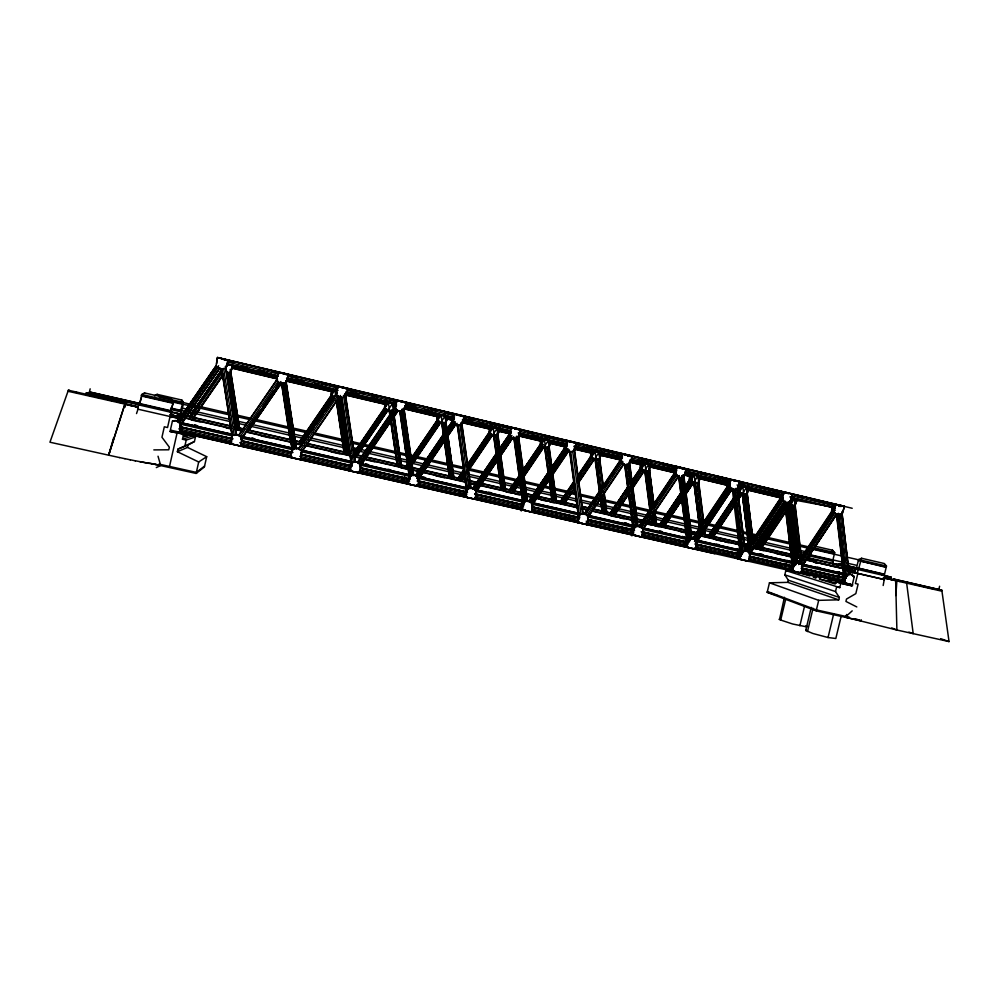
<?xml version="1.0" encoding="UTF-8"?>
<svg xmlns="http://www.w3.org/2000/svg" width="999" height="999" viewBox="0 0 999 999"><rect width="100%" height="100%" fill="white"/><g stroke="black" fill="none" stroke-linecap="round" stroke-linejoin="round"><path stroke-width="1.5" d="M856.068 565.184L846.89 563.099M857.417 559.54L846.727 557.092M280.12 372.689L282.218 373.114M792.457 566.158L784.964 502.572M633.254 529.932L624.587 464.36M629.083 455.394L676.335 466.608M523.126 504.807L474.662 494.055M740.184 554.27L695.341 543.868M574.138 442.407L622.077 453.883M518.394 429.283L568.681 441.108M172.415 407.942L172.215 408.691L172.39 407.904M511.238 427.422L461.813 415.659M181.681 408.017C180.732 408.978 184.315 407.642 186.151 409.34M183.304 402.347C182.605 404.408 179.982 395.979 183.304 402.347L182.742 403.271L170.767 400.512M490.984 429.295L461.725 422.352M895.853 595.541L896.865 580.906M567.107 440.709L567.832 440.771M283.604 373.963L288.187 375M404.358 402.147L455.02 413.986M180.981 423.838L179.495 432.405L180.931 423.838L177.747 421.141L175.175 420.554L172.565 421.278M180.757 428.658L181.418 423.763L180.969 427.422M836.413 514.385L838.835 514.935L842.182 513.911L844.53 506.281L217.445 357.417L216.034 365.996L219.181 368.718L221.99 369.493M216.621 363.748L216.933 361.301M241.608 441.233L242.083 437.587M276.623 380.432L278.047 371.803M301.348 454.782L301.81 451.186M301.823 451.211L300.474 459.815M331.006 395.679L331.593 391.296M334.016 398.052L331.218 395.629L332.305 389.036M331.243 395.616L331.805 391.221M336.888 389.56L337.712 385.964L336.238 394.393L339.31 397.053L341.646 412.462M360.189 468.181L360.664 464.61M360.389 469.642L359.578 473.214L360.976 464.822L357.954 462.212L355.507 461.65L351.748 462.724L349.288 470.854M384.977 403.921L384.415 408.266M438.973 416.995L403.371 408.466M394.505 408.266L395.129 403.496M394.942 408.266L398.002 410.901L394.942 408.266L396.391 399.912M418.082 481.343L418.481 477.759M445.854 422.664L447.34 418.544L445.854 422.664C442.757 424.4 439.61 423.539 437.55 420.716L438.686 414.235M438.186 416.383L437.55 420.716M452.709 421.915L455.731 424.538L452.709 421.915L454.158 413.623M452.797 421.915L453.334 417.157M488.898 432.917L489.385 428.621M508.778 435.264L509.403 430.569M512.649 437.962L509.652 435.364L511.101 427.147M540.621 440.721L540.047 444.98M532.092 508.616L532.729 503.946L531.406 512.15M542.382 437.674L540.958 445.104L543.556 447.452L545.816 447.964L549.088 447.015L550.549 442.957L548.963 447.003L545.816 447.964M565.234 443.793L564.46 448.426L565.097 443.781L547.015 440.134M565.684 448.601L568.656 451.186L565.684 448.601L567.095 440.571M565.821 448.626L567.27 440.459M590.996 452.647L590.546 456.893L591.133 452.672M601.86 451.76L599.662 458.953C596.49 460.614 593.793 459.877 591.62 457.067L593.081 449.687M587.662 521.241C591.72 499.488 584.565 536.8 587.812 521.291M620.117 456.805L619.642 461.451L620.279 456.83M620.928 461.65L623.888 464.21L620.928 461.65L622.052 453.621M621.091 461.675L621.565 457.018M640.322 468.643C642.557 458.603 637.662 469.193 642.007 470.167M646.328 471.653L649.512 470.716L646.328 471.653L644.08 471.141L641.558 468.843L642.632 462.549M643.031 461.526L641.558 468.843M642.532 533.716L641.72 537.15L642.994 529.058L678.733 475.636M674.275 469.642L673.826 474.25L675.087 466.221M675.299 474.5L676.935 466.496L675.299 474.5L678.046 477.01L680.506 477.572L683.978 476.535L686.363 468.731L683.978 476.535M689.472 480.232C691.683 470.279 686.812 480.756 691.133 481.743M700.661 476.273L698.738 482.33C695.516 483.953 693.094 483.291 690.871 480.482L691.945 474.225M692.12 474.25L690.871 480.482M696.303 545.904L696.94 541.346L694.218 538.873L697.14 541.408L695.691 549.375L696.49 545.966M727.272 486.875C729.682 476.011 724.35 487.425 729.058 488.523M728.933 487.162L730.594 479.233L729.145 487.2L731.842 489.685L729.145 487.2M738.311 487.487L737.724 491.633L739.56 493.156M737.924 491.658L738.511 487.524M740.371 493.918L742.382 494.393L739.472 491.945L740.783 484.702M742.12 494.243L739.672 491.983L740.983 484.74M748.863 560.214L750.037 553.434L784.315 502.272L749.362 554.82M745.366 550.561L741.733 551.548L739.372 559.253L748.813 561.413L750.261 553.508L745.641 550.474M780.281 494.755L779.645 499.263L781.643 500.936M779.882 499.3L780.519 494.792M784.715 502.272L781.717 499.637L783.166 491.733L781.955 499.687L784.615 502.147M802.022 569.942L802.672 565.434L799.787 562.949L802.422 565.372L801.223 573.289L791.97 571.191M832.167 507.042L831.518 511.513L833.516 513.186M831.78 511.563L832.429 507.08M836.513 514.398L801.747 566.745L836.675 514.435L833.803 511.938L835.251 504.095M835.514 504.145L833.803 511.938M182.954 402.422L190.472 404.358M173.801 401.698L173.626 402.472L173.826 401.685M286.363 374.163L284.278 373.713L286.401 373.963M119.568 457.592L49.95 442.22L68.369 390.234L69.443 390.322L69.193 391.383M85.777 395.379L86.364 392.757L90.097 393.057L90.31 392.095L140.672 403.633M90.16 388.823L89.236 392.982L140.272 404.67M113.699 437.612L108.679 455.194L125.175 403.221L125.949 403.246L125.075 407.142M136.95 402.784L136.364 403.683M136.526 413.574L138.037 409.091M137.675 409.091L138.624 404.882L139.336 404.895M140.047 403.971L139.248 405.007L141.496 397.527M141.746 395.629L139.573 403.534L140.422 403.633M144.468 392.919L171.578 399.15L173.414 401.748L173.177 402.784L141.383 395.542L141.608 394.493L144.605 392.932M141.646 396.041L142.17 394.543L173.414 401.748M170.155 416.508C172.365 413.623 169.693 409.752 171.641 412.3L170.704 416.458M170.954 410.726L173.077 403.209L170.954 410.726L89.448 392.02L90.31 392.095M172.815 402.709L171.578 399.15M171.129 414.585L172.602 414.473L171.279 414.473L171.216 415.984L171.541 414.535M170.954 417.57L171.279 414.473M188.936 433.067L188.399 435.427L188.524 433.179L187.288 435.764L183.903 436.775L184.465 434.29L170.055 431.493L172.427 421.029L179.37 420.317M177.322 414.635L177.622 413.299M181.231 401.898L181.656 400L157.118 394.343L154.558 395.779L157.23 394.355M177.872 420.504L178.346 418.406L179.845 418.256L170.042 416.508L167.557 427.522L164.323 426.785L161.95 437.262L169.343 447.177L168.756 449.8L153.821 449.9M178.659 416.608L179.246 414.023L180.444 413.948L179.857 415.297L180.157 413.961M178.908 417.07L179.495 414.473L183.441 415.122M181.144 401.885C186.95 400.836 177.148 421.153 182.655 403.658L170.679 400.899M180.682 414.473L181.693 411.913L180.844 415.696M169.518 466.446L177.06 433.079L182.63 431.743M177.36 451.723L187.5 447.427L206.706 456.68L198.701 461.975L177.36 451.723L177.959 449.113L194.418 441.558L195.467 436.95L192.083 436.176L182.455 439.248L183.516 434.54M185.052 445.217L186.214 440.097L195.467 436.95M189.623 432.879L189.086 435.227L191.733 434.44L189.023 433.828M187.5 447.427L188.037 445.067L194.418 441.558M192.083 436.176L192.72 433.354M216.646 361.089L217.47 357.442M220.941 358.554L221.79 358.878M149.738 463.149L196.104 473.439L198.701 461.975M196.928 472.789L197.165 471.765M223.064 359.053L222.165 358.966M225.162 359.54L227.51 360.127M226.174 360.027L223.651 359.428M228.122 359.965L225.624 368.269L221.741 369.318M228.234 364.747L227.46 364.61L244.618 367.682M206.706 456.68L204.358 467.008L196.104 473.439M227.248 366.084L226.498 365.784M232.03 367.632L232.505 365.409L230.507 371.865L226.973 372.827M229.907 443.806L232.405 435.552L236.263 434.465L238.798 435.04L241.92 437.712L240.484 446.203M281.581 372.977L282.642 373.251L273.676 371.616M287 380.631L287.5 378.434M288.536 374.288L286.014 382.654M290.072 457.455L291.908 449.388M333.191 389.435L332.63 391.92L286.75 381.181M335.339 390.172L337.125 390.522M335.951 390.159L336.301 389.061M339.285 386.725L341.296 387.137M340.447 387.013L341.483 387.212L329.795 384.965M345.617 388.124L343.344 387.624L345.429 388.186M343.606 387.762L342.257 387.412L351.074 390.047L342.857 387.699M386.151 400.649L384.777 408.266L387.562 410.664L389.785 411.201L393.181 410.239L395.179 403.933M387.025 400.874L386.176 404.583L345.304 395.017M372.602 397.927L390.197 403.134L372.764 398.077M389.81 401.735L389.548 402.847L389.897 401.76M390.971 403.284L389.847 403.059L395.542 404.233M390.472 403.072L390.734 401.948L390.397 403.047L395.055 403.958L394.68 406.094M392.969 406.193L393.818 402.485M397.54 400.562L399.45 401.049L397.565 400.462M398.801 400.861L400.025 401.111L391.745 399.563L399.425 401.123M403.596 401.998L400.911 401.373M406.618 402.322L404.096 410.427L400.374 411.476L397.477 410.889M403.109 483.079L405.207 474.026M407.617 484.09L409.99 475.986L413.698 474.925L416.183 475.499L419.143 478.096L417.707 486.376M439.548 414.61L438.986 417.07L403.359 408.653M441.371 415.272L442.669 415.509L424.325 409.977M443.656 415.659L443.831 414.535M446.203 416.183L445.629 418.643L453.196 420.429M447.265 418.544L447.839 416.396M456.343 414.435L458.329 414.91M465.122 417.145L457.879 414.847L459.003 415.097M461.001 415.409L465.072 416.995M463.436 419.543C465.834 408.728 462.637 431.556 454.882 424.45M475.012 499.363L476.361 491.108C474.125 487.987 470.791 487.237 467.42 489.073L464.985 497.077M490.796 426.573L489.635 433.004L492.37 435.377L494.542 435.889L497.852 434.927L500.062 427.647M491.858 425.711L491.008 429.37L461.638 422.527M493.818 427.697L509.84 430.981M494.455 427.697L494.805 426.61M495.117 427.984L510.352 431.019M496.141 428.246L495.954 426.885L495.142 427.922L479.195 423.002M498.176 428.496L497.614 430.931L509.552 433.753M497.852 434.927L499.975 427.634M512.062 427.535L511.401 427.472L513.124 428.022M512.812 427.922L513.698 428.096M517.282 428.871L515.072 428.484L517.957 428.933M518.643 437.475L521.066 429.495L518.643 437.475L514.91 438.511L511.65 437.837M522.302 506.393C518.006 523.364 528.471 485.926 522.427 506.443M542.932 439.098L542.37 441.521L518.481 435.876M545.154 439.847L533.291 436.001M545.804 439.847L546.153 438.773M565.521 444.043L546.54 440.159L533.953 436.026M545.167 439.797L565.247 443.906M547.09 440.147L547.277 439.048M547.502 440.409L546.54 440.159M549.4 440.621L548.838 443.044L565.022 446.878M550.424 442.944L551.036 440.846M570.017 441.533L571.49 441.783M568.656 441.208L572.802 442.045M574.562 450.686L576.972 442.769L574.562 450.686L570.991 451.735L567.432 450.999M577.622 517.569L578.558 513.349M593.831 449.875L592.981 453.484L573.701 449.026M578.021 519.043L577.36 522.564L579.757 514.672L583.316 513.611L579.62 514.622L578.171 519.105M620.479 456.868L595.841 451.848L596.853 450.786M597.652 452.122L597.902 451.036M597.714 452.135L597.976 451.061M598.114 452.385L597.202 452.097L620.354 456.755M599.974 452.597L599.412 455.007L620.429 459.977M599.662 458.953L601.71 451.748M621.84 453.796L623.451 454.108L620.454 453.521M625.324 454.657L628.546 455.182L615.222 452.522M626.298 454.857L624.837 454.483L629.095 456.043M643.793 461.725L642.956 465.297L629.407 462.1M646.715 462.612L646.465 463.686L638.711 461.051L645.791 463.673L674.487 469.518L647.215 463.998L648.101 464.16M646.553 463.711L646.803 462.624M632.167 529.957L632.767 527.172M647.714 463.973L647.901 462.887M632.854 531.493C628.908 547.539 638.548 512.674 633.029 531.555M649.812 464.398L649.25 466.783L674.425 472.739M633.541 535.064L622.14 530.968M651.698 463.573L649.35 470.679M677.334 466.995L675.836 466.608L676.935 466.77M678.883 467.37L680.381 467.632M679.208 467.445L682.567 468.106M681.443 467.944L682.592 468.007M692.769 474.575L692.207 476.948L683.279 474.837M689.223 472.777L696.49 475.661L728.383 482.18L696.515 475.661L689.597 473.164M696.99 475.649L697.177 474.562M699.025 476.061L698.463 478.421L727.272 485.327M698.738 482.33L700.486 476.248M685.289 542.032L686.201 537.887M685.164 544.405L684.44 546.603L693.955 548.788M686.625 537.924L682.255 536.388M686.937 543.781L686.325 547.252L688.698 539.485L692.157 538.424L688.698 539.485M730.831 479.67L731.705 479.845L717.207 476.835M732.354 480.057L730.506 479.62M734.615 480.556L735.901 480.656M737.499 489.185L739.872 481.443L737.499 489.185L734.078 490.222L731.63 489.647M741.683 484.915L740.846 488.449L737.774 487.724M744.417 486.875L744.667 485.814L744.517 486.9M744.317 486.938L739.76 484.99L743.743 486.863L779.382 494.33M747.527 487.549L746.977 489.897L781.33 498.014M749.412 486.738L747.264 493.768L743.943 494.68L747.065 493.731L749.213 486.7M737.287 553.858L738.186 549.725M738.211 556.443L737.462 558.628L746.653 560.701M739.585 559.315L741.733 551.548M740.321 559.253L724.188 554.083M782.891 491.92L781.505 491.683L782.916 491.82M783.528 494.542L783.978 492.107M784.577 492.457L788.348 493.219M786.101 492.794L784.59 492.395M786.962 492.982L784.677 492.47M861.325 619.867L861.088 620.816L816.171 610.851L767.182 592.345L769.455 582.804L787.799 582.355L838.748 599.825L839.322 597.439L835.514 591.558L784.827 574.837L785.826 570.591L788.711 571.241M791.782 496.153L792.557 493.943L790.197 501.635L786.812 502.659L784.377 502.097M793.081 499.737L793.618 497.49M793.243 499.775L793.78 497.527M771.465 593.006L771.265 593.881L776.81 595.117M793.955 500.149L792.307 499.65L833.378 507.192M786.201 564.972L787.087 560.876M787.587 561.026L786.675 560.751L792.707 562.212M787.799 582.355L788.323 580.194L784.827 574.837M806.88 626.897L792.619 623.988L779.457 619.63L784.427 597.302M794.842 565.509L792.369 565.921L791.52 569.767L749.075 559.939M791.895 571.153L794.242 563.498L797.639 562.312L799.4 563.923M792.132 571.228L794.242 563.498M780.669 620.229L785.589 599.6M795.304 571.84L773.501 564.922M800.973 573.214L801.51 570.978M807.567 558.99L807.854 557.767L840.634 565.209L840.833 564.348L838.536 563.698L838.323 564.56L840.634 565.209M807.804 559.228L808.628 555.744L833.266 561.401L832.716 563.711M808.828 555.781L809.028 554.907L832.829 560.377L832.629 561.238M812.349 560.202L812.637 558.978M813.935 562.025L814.51 559.652L842.02 565.946M814.709 559.702L814.11 562.25L817.07 563.074M799.874 625.749L804.495 606.381M820.004 576.823L819.48 579.033L830.319 581.48L830.843 579.283L816.233 575.649L815.721 577.834L813.486 577.135L813.998 574.949L810.314 573.801L809.802 575.961L773.526 564.81M841.071 616.595L835.826 638.498L828.034 637.524L812.824 633.466L805.731 630.481L811.25 607.355M821.89 501.723L835.876 504.632L835.139 504.37M836.787 504.845L837.512 505.019M807.479 631.58L813.036 608.291M816.171 610.851L818.681 600.349L838.748 599.825M842.182 513.911L844.53 506.281M832.916 560.027L834.402 553.783L812.1 548.651M832.854 552.097L832.329 550.174L834.689 552.572L834.49 553.446L812.175 548.301M848.151 571.166L850.911 571.952L850.449 573.863L854.307 576.336L852.022 585.864L835.726 581.73L835.189 584.003L819.48 579.033M838.423 576.835L839.385 572.789M838.511 576.86L839.472 572.814M835.514 591.558L836.625 586.888L839.772 587.599L840.808 583.316L835.726 581.73M839.959 572.864L802.022 564.273M828.034 637.524L833.666 613.973M844.018 577.934L836.438 514.473L838.76 513.823M854.27 577.185L851.672 574.8L849.25 574.225L845.928 575.274L843.593 582.867L852.821 584.977M843.855 582.954L846.19 575.349L849.525 574.3M852.746 573.189L853.059 570.579M854.669 572.627L855.581 568.843L858.378 569.605L861.575 558.266L858.553 559.552L858.316 560.501L886.175 567.382L884.54 574.2L858.703 568.269M856.28 569.018L856.505 568.069M858.228 560.876L856.605 567.694L884.452 574.575L884.215 575.524M857.279 573.376L858.191 569.58L891.295 577.235L890.733 579.582M882.267 573.975L882.042 574.912L891.295 577.235M883.178 585.489L884.939 575.699M941.595 591.133L895.391 580.569L893.331 579.957L893.556 579.008L941.82 590.197L949.05 641.583L896.89 630.019L845.266 617.107L846.802 614.46M893.556 579.008L895.628 579.62L896.89 630.019L891.732 627.921M899.887 581.605L900.124 580.656M938.623 590.309L939.609 586.238M226.536 359.79L277.56 372.053M397.377 400.212L396.94 402.11L347.265 390.509M173.714 402.272L188.911 405.582M577.734 521.116L531.705 510.789M108.604 455.219L125.175 403.221M632.404 533.541L586.263 523.014M225.861 368.444L227.497 363.786M231.343 438.898L232.193 436.575M285.964 383.541L287 380.619M291.246 452.51L292.482 449.075M290.884 453.858L292.532 449.238L296.353 448.189M350.249 465.921L351.473 462.512M350.137 467.32L351.748 462.724M404.782 407.03L403.958 409.29L404.832 407.03M408.216 479.083L409.428 475.699L408.279 479.108L388.599 474.6M465.484 492.12L466.695 488.761M496.903 434.815L498.364 430.744L497.002 434.827M521.665 504.87L522.864 501.535L521.79 504.907M577.285 517.107L578.483 514.223L577.297 517.532M631.892 529.52L632.941 526.61M632.067 529.582L633.116 526.66L635.439 525.961M685.764 541.77L686.8 538.873M685.951 541.833L687 538.936L689.285 538.236M738.785 553.821L739.822 550.948L742.294 550.312M738.998 553.896L740.034 551.011M795.179 505.082L796.603 501.161L795.179 505.082L792.107 506.018L789.897 505.506L792.219 505.032M791.096 565.709L792.12 562.862L794.592 562.237M791.333 565.784L792.357 562.937M842.594 577.422L843.618 574.587M842.856 577.497L843.88 574.675L846.091 573.975M465.896 495.841L419.105 485.102M843.181 581.381L801.273 571.778M733.528 488.761L741.807 554.582L695.242 544.193M797.652 562.749L834.702 506.968M836.338 504.483L837.749 505.282M798.001 562.874L834.889 507.242M798.651 564.572L834.889 510.002M799.262 563.786L834.914 510.152M838.436 504.807L839.759 505.769M799.387 563.873L834.365 511.201M801.023 564.36L835.214 512.599M801.473 566.583L836.4 513.973M745.391 550.836L784.552 492.082M745.716 551.011L784.802 492.195L786.151 493.156M747.065 551.348L783.004 497.514M747.152 551.436L783.016 497.602M747.976 550.724L750.524 546.89M752.235 544.343L756.493 537.949M758.191 535.402L782.866 498.351M748.613 552.459L783.491 499.837M749.937 553.396L784.939 500.874M756.28 547.04L785.951 502.572M756.618 547.14L785.963 502.984M757.841 547.489L785.951 505.369M758.641 546.665L785.826 505.656M758.753 546.74L760.489 544.155M762.212 541.558L763.948 538.961M765.671 536.363L785.551 506.518M759.19 548.563L785.339 509.065M761.25 548.151L785.813 511.276M761.513 548.189L786.263 511.101M789.572 506.131L793.706 499.925M692.432 538.761L729.457 483.466M692.744 538.936L729.682 483.591M694.018 539.323L730.169 485.014M694.904 538.561L696.628 535.988M698.351 533.416L702.647 526.985M705.232 523.126L730.157 485.826M699.337 532.217L702.772 527.072M705.356 523.214L729.432 487.2M694.505 541.558L730.731 487.362M695.504 540.359L730.856 487.462M695.991 542.594L732.205 488.411L740.159 554.058M697.077 541.433L732.429 488.536M732.479 488.536L695.391 544.03L741.807 554.582M708.154 536.026L733.928 497.514M737.212 492.519L740.596 487.549M708.403 536.238L733.94 497.927M737.387 492.857L740.759 487.712M709.565 536.438L733.753 500.312M737.886 494.055L742.944 486.55M709.602 536.588L733.541 500.749M737.824 494.343L739.535 491.783M710.551 535.876L715.546 528.146M717.257 525.586L733.453 501.348M710.951 537.524L733.915 502.897M737.449 497.852L740.746 492.657M713.024 537.112L734.39 505.119M737.811 499.999L742.082 493.606M713.286 537.15L734.09 506.081M738.211 499.825L746.615 487.325M638.636 526.498L676.036 470.816M638.935 526.673L676.248 470.941M639.884 526.997L675.986 473.251M640.009 527.072L675.873 473.601M640.259 527.597L644.605 521.116M646.341 518.531L650.686 512.05M653.284 508.166L656.768 502.984M659.365 499.1L664.585 491.333M666.321 488.736L670.666 482.267L667.32 487.537M673.264 478.384L675.012 475.786M641.258 526.386L644.73 521.203M647.34 517.32L650.811 512.137M654.283 506.955L656.892 503.071M660.364 497.889L662.974 494.006M641.508 528.121L677.235 474.575M634.44 527.11C637.961 525.324 640.759 526.023 643.169 529.12L679.17 475.512M659.665 525.087L681.143 492.957M684.627 487.849L691.47 477.547M685.052 488.886L691.795 478.821M684.902 489.335L695.217 473.801M661.725 524.65L666.882 516.945M668.606 514.373L681.518 495.117M691.845 479.707L689.26 483.553L691.957 479.782M661.837 524.725L663.561 522.165M665.284 519.592L667.007 517.02M671.303 510.601L675.611 504.183M677.322 501.61L681.63 495.192M662.837 524.987L681.83 496.653M685.277 491.508L692.182 481.206M662.961 525.062L681.942 496.74M685.389 491.583L692.295 481.281M664.198 525.936L681.455 500.187M685.764 493.743L693.531 482.155M682.03 499.75L664.31 526.198L682.067 499.75M693.83 482.13L685.401 494.705L698.089 475.836M584.028 514.135L622.027 457.754M584.34 514.285L622.14 458.029M585.139 514.522L621.615 460.402M585.277 514.597L621.515 460.764M593.418 503.721L597.727 497.34M599.437 494.78L602.022 490.946M605.456 485.839L608.041 482.005M612.337 475.611L614.06 473.064M594.417 502.534L596.128 499.975M600.436 493.593L602.147 491.033M606.455 484.652L608.166 482.092M586.8 515.659L622.901 461.738M588.199 516.62L623.563 464.085M587.549 518.044L624.025 463.911M627.722 487.187L610.726 512.475L627.747 487.2M642.994 464.46L631.967 480.869L643.031 464.46M611.088 512.487L627.547 487.899M631.942 481.468L643.194 464.635M611.076 514.173L628.059 488.723M631.518 483.753L645.092 463.386M614.035 510.751L612.3 513.336L614.16 510.826M619.255 502.997L621.865 499.113M625.337 493.943L627.934 490.072M633.154 482.317L636.625 477.147M638.361 474.562L640.971 470.691M619.368 503.071L621.977 499.2M633.266 482.405L636.738 477.235M639.348 473.351L641.083 470.766M613.299 513.873L628.521 490.971M632.042 485.989L642.994 469.43M614.572 514.747L629.045 493.206M632.454 488.136L644.367 470.404M614.76 514.86L629.283 493.319M632.654 488.236L648.863 464.185M512.075 490.646L519.892 479.095M523.364 473.951L543.331 444.43M512.2 490.721L520.004 479.17M522.614 475.324L542.582 445.804M538.761 452.984L540.496 450.424M513.761 490.172L515.521 487.624M526.748 470.979L528.508 468.419M532.804 462.025L534.565 459.465M538.861 453.071L541.483 449.238M513.498 491.62L519.567 482.642M523.913 476.223L543.881 446.703M513.686 491.733L520.654 481.468M524.1 476.323L548.426 440.397L546.428 438.998M528.608 501.51L566.957 444.717L528.633 501.51M528.908 501.648L567.095 445.005M529.52 501.848L567.22 446.103M529.67 501.923L566.296 447.702M531.093 502.897L567.707 448.688M531.218 502.997L567.832 448.788M544.83 484.677L547.415 480.856M550.824 475.749L553.434 471.94M531.768 505.257L569.243 449.775M531.967 505.407L568.818 450.874M559.815 502.285L573.563 481.93M577.822 475.561L593.281 452.697M560.077 502.435L573.751 482.055M578.084 475.736L592.619 454.083M560.751 502.597L573.663 483.454L560.776 502.609M577.959 477.072L591.72 456.668M578.059 477.172L595.192 451.573M572.452 486.763L574.163 484.215M579.308 476.585L581.031 474.05M584.452 468.956L587.025 465.147M562.137 503.571L575.037 484.44M577.734 480.706L593.094 457.667M586.788 468.731L589.385 464.935M564.398 503.271L574.725 487.962M578.159 482.867L594.492 458.641M564.597 503.384L574.949 488.086M578.359 482.967L599.013 452.385M458.441 477.597L463.698 469.867M467.182 464.71L492.544 427.372M458.678 477.747L463.873 469.992M467.42 464.872L490.984 430.057M458.054 479.295L464.023 470.541M467.395 465.534L493.269 427.435M458.216 479.333L464.223 470.492M466.795 466.695L489.96 432.567M460.402 478.971L464.685 472.652M468.119 467.607L491.271 433.479M460.527 479.058L464.81 472.739M468.244 467.682L491.396 433.566M470.129 466.733L474.5 460.289M478.871 453.858L481.493 449.987M484.99 444.842L488.474 439.685M470.242 466.808L477.247 456.518M478.983 453.933L482.492 448.788M485.102 444.917L489.485 438.499M461.938 479.82L465.447 474.662M468.069 470.779L492.607 434.615M461.975 480.144L465.397 475.149M467.919 471.391L497.202 428.271M472.402 488.698L511.188 431.506L462.35 419.955M473.114 488.998L511.201 432.842M473.239 489.123L510.377 434.34M474.687 490.109L510.939 436.613M474.812 490.197L511.938 435.427M485.939 475.686L488.523 471.878M491.958 466.795L494.542 462.987M504.87 447.752L507.442 443.943M475.749 490.984L477.51 488.424M481.83 482.005L484.465 478.171M487.924 473.026L490.546 469.193M494.006 464.048L497.502 458.928M506.905 445.005L509.453 441.283M476.261 491.196L512.512 437.699M512.824 437.662L475.611 492.582L512.849 437.662M509.877 489.373L519.43 475.299M522.864 470.179L541.933 442.033M509.79 490.934L520.242 475.524M522.827 471.665L544.555 439.585M509.902 491.033L520.329 475.624M522.927 471.778L542.032 443.531M405.232 467.107L407.804 463.349M412.075 457.067L438.249 418.643M405.507 467.207L408.042 463.374M412.412 457.055L438.274 418.968M405.669 467.307L408.254 463.536M410.814 459.752L441.271 415.035M405.831 467.357L408.441 463.536M411.039 459.715L437.887 420.279M411.513 461.9L439.223 421.203M410.764 463.261L439.348 421.291M415.159 458.941L418.618 453.858M421.203 450.062L425.524 443.718M428.109 439.91L431.556 434.84M434.153 431.044L437.599 425.974M415.172 459.19L424.587 445.392M426.273 442.882L430.569 436.6M432.23 434.14L439.685 423.214M412.112 464.173L440.671 422.202M412.212 464.398L445.204 415.959M415.234 475.749L454.458 418.082M415.472 475.836L452.884 420.841M415.522 475.874L452.934 420.879M415.734 475.999L454.283 419.38M415.921 476.061L453.459 420.879M417.395 477.06L454.907 421.89M416.658 478.434L455.044 421.978M422.015 472.802L424.625 468.968M428.096 463.861L431.58 458.741M434.19 454.907L438.536 448.514M442.882 442.12L444.617 439.56M447.227 435.726L451.573 429.333M417.782 479.32L420.354 475.561M422.04 473.051L424.612 469.293M428.009 464.273L430.581 460.514M432.28 458.004L437.412 450.487M439.098 447.977L453.596 426.685M418.119 479.433L455.631 424.275M418.294 479.582L455.956 424.238M354.058 452.472L386.501 405.007M354.32 452.634L388.549 402.547M354.52 452.647L385.139 407.829M355.007 454.857L386.488 408.766M355.132 454.945L386.613 408.841M357.142 454.445L380.669 419.98M383.291 416.158L387.649 409.777M357.217 454.62L387.974 409.602M357.492 454.77L388.336 409.615M357.492 454.782L392.532 403.484M357.292 462.549L396.091 405.719M357.592 462.749L396.528 405.706M357.742 462.862L395.804 407.105M359.24 463.873L396.428 409.39M359.378 463.961L396.566 409.49M359.752 466.021L361.513 463.449M363.274 460.864L367.669 454.433M369.418 451.86L376.448 441.558M378.209 438.973L382.605 432.542M384.365 429.97L389.635 422.24M393.156 417.082L397.552 410.651M360.002 466.233L398.039 410.502M360.202 466.371L398.251 410.614M299.588 441.57L335.864 388.636M299.688 441.733L332.555 393.793M301.074 442.669L333.054 395.991M301.198 442.757L333.191 396.079M298.401 449.125L336.75 393.156M298.464 449.275L336.963 393.094M298.639 449.388L337.113 393.231M303.671 442.457L308.042 436.076M310.664 432.255L314.161 427.147M315.909 424.6L322.902 414.398M325.524 410.564L333.978 398.226M300.299 450.499L337.749 395.542M300.936 452.797L339.398 396.665M301.124 452.934L340.472 395.492M238.374 435.664L277.347 378.996M238.611 435.701L277.51 379.133M240.16 436.738L278.159 381.468M247.477 428.996L252.71 421.366M254.458 418.831L259.703 411.213M263.187 406.131L273.664 390.896M276.286 387.088L278.034 384.553M240.959 439.148L279.845 382.605M241.134 439.273L280.02 382.717M241.271 439.16L280.906 381.531M248.002 431.206L280.307 384.228M248.214 431.243L281.418 382.954M248.326 431.168L279.708 385.514M177.372 421.765L216.184 365.547M177.597 421.853L216.184 365.971M178.634 420.454L216.433 365.709M178.821 420.542L190.235 404.12M191.933 401.561L216.396 366.109M179.171 422.902L218.619 365.759M179.321 423.002L217.882 367.12M180.007 425.312L219.443 368.169M180.157 425.449L219.817 368.007M180.544 425.387L220.042 368.156M189.373 416.571L222.215 368.981M222.29 369.243L189.648 416.546L222.415 369.118M189.985 416.558L197.015 406.356M198.776 403.808L204.058 396.153M205.806 393.606L217.245 377.035M219.006 374.488L222.527 369.393M191.084 417.495L221.953 372.752M192.632 418.531L223.501 373.801M192.907 418.506L199.937 408.304M201.698 405.756L222.789 375.187M193.856 417.495L223.127 375.075M240.634 446.053L230.132 443.643M852.197 610.876L845.266 617.107L848.226 617.507M204.57 466.071L196.341 472.39L158.953 464.098M236.438 434.365L238.986 434.927M156.306 467.594L161.176 465.247L158.254 464.81M177.959 449.113L188.037 445.067M342.782 387.949L341.383 386.775M523.913 501.935C527.36 500.099 530.506 500.886 532.842 503.996M595.079 459.677L597.352 459.065M347.989 388.424L345.529 396.591L341.745 397.639L339.048 397.103M337.4 398.264L339.71 397.627M282.218 383.591L286.051 382.53M805.731 630.481L806.38 630.319M787.212 492.757L785.589 493.019M170.055 431.493L184.465 434.29M681.318 467.619L678.821 467.969M516.52 428.496L514.735 428.746L515.509 428.821M801.997 568.119L844.03 577.734L845.828 577.397M740.409 554.058L742.032 553.783M779.195 619.255L779.882 619.143M679.02 477.385L687.25 541.982L688.96 541.72M838.773 505.069L839.235 506.431M839.197 505.631L841.121 505.494M745.117 486.076L742.819 486.438L750.249 545.591M733.878 480.906L736.138 480.519M597.452 451.086L595.067 451.448L600.349 490.971L596.053 459.041M624.687 455.132L627.31 454.745M546.84 439.098L544.43 439.448L549.038 473.151M569.692 442.082L572.352 441.695M514.822 428.933L517.307 428.559M344.193 387.475L341.583 387.824M400.986 401.635L402.909 401.373M284.64 373.351L282.804 373.713M337.375 389.473L334.827 389.822L335.739 395.941M409.74 478.908L399.987 411.163M466.883 491.908L457.455 424.737M523.226 504.72L514.148 438.286M687.225 541.995L678.721 477.41M171.541 414.972L181.731 416.995M841.033 505.357L840.921 506.605M181.144 410.414L180.807 411.825L181.019 410.876L171.978 408.791M124.937 404.283L125.712 404.295M389.298 411.176L387.088 410.664M128.559 401.985L129.246 402.023M452.584 417.12L452.048 421.865M514.56 427.847L516.808 429.408M515.347 428.896L516.258 429.058M490.771 427.41L491.396 427.46L490.734 427.56M441.783 423.551L439.597 423.039M510.277 430.656L509.652 435.364M570.529 441.133L572.065 442.245M573.438 441.82L570.504 441.983M541.97 439.523L542.744 439.622L518.881 433.978M541.933 439.672L542.719 439.772L518.856 434.115M541.533 440.834L541.071 445.129L543.556 447.452M491.545 435.264L493.606 435.764M624.462 454.07L626.098 455.182M631.93 455.831C631.843 461.026 628.658 467.295 622.427 463.973M592.207 452.822L591.62 457.067M155.457 464.398L158.853 464.96M678.596 466.92L680.219 468.019M680.144 467.245L681.505 468.206M682.866 467.807L679.482 467.907M544.655 447.802L542.532 447.29M729.645 479.158L683.154 468.206M730.331 479.445L729.108 479.145L730.531 479.52M733.616 479.857L735.751 481.356M733.603 480.681L735.177 481.006M152.185 463.873L156.019 464.547M593.106 459.203L595.217 459.702M782.292 491.658L737.961 481.393M786.363 492.382L788.461 493.856M152.71 464.011L139.885 461.663M644.755 471.391L642.844 470.929M829.245 503.421L839.073 505.132L839.11 506.256M834.028 504.483L837.861 505.094M791.757 497.315L790.197 501.635M838.998 505.694L839.872 505.856M148.938 463.361L135.102 460.739M274.026 371.541L283.054 373.189M832.866 563.461L839.822 564.934M227.46 364.61L247.802 368.356M337.974 386.675L341.021 387.237M286.838 378.384L302.747 381.356M286.551 378.409L303.571 381.593M346.266 392.195L353.883 393.656M345.691 392.132L358.591 394.667M346.853 392.495L357.417 394.518M446.69 412.575L454.32 414.11M446.303 412.575L456.993 414.697L455.844 414.398M405.669 406.019L408.803 406.63M404.72 405.969L416.608 408.254M502.26 425.799L513.911 428.146L505.894 426.61M453.621 417.732L443.057 415.646L453.171 417.719M464.835 419.93L471.728 421.316M465.247 420.104L471.291 421.291M560.914 439.572L569.13 441.308M557.167 438.886L568.518 441.146M130.082 459.74L135.389 460.826M610.314 451.573L613.336 452.185M665.446 464.51L678.246 467.145M833.79 503.946L829.495 503.171L833.765 504.045M124.863 458.666L130.282 459.815M766.97 488.786L783.328 492.132M767.107 488.836L773.189 490.084M775.037 490.472L782.617 492.032M826.348 502.697L835.514 504.62M119.518 457.542L124.987 458.728M283.604 373.539L283.853 373.601M515.184 428.496L520.217 430.02M570.579 441.658L572.777 442.145M596.653 451.973L584.902 447.914M739.859 484.752L745.978 487.4L740.596 485.164M792.344 498.314L793.169 498.551L790.709 497.04M849.337 617.207L816.408 609.902L767.382 591.47M767.182 592.345L771.752 593.356M842.344 565.621L835.876 564.66M883.353 577.647L885.476 578.121M182.455 439.248L186.214 440.097M179.957 424.063L231.693 435.839M240.834 437.924L292.57 449.7M301.698 451.785L351.923 463.211M359.528 464.947L409.752 476.386M417.357 478.109L467.582 489.547M476.71 491.633L522.365 502.022M531.493 504.095L578.671 514.847M587.799 516.92L633.453 527.322M642.582 529.395L686.713 539.448M697.364 541.87L739.984 551.573M749.113 553.646L793.243 563.698M802.372 565.771L843.468 575.137M179.67 426.635L232.692 438.686M241.883 440.784L292.582 452.31M301.686 454.37L351.561 465.709L341.333 397.24M360.514 467.744L409.64 478.921L399.725 411.026M418.444 480.919L466.783 491.908L457.005 423.314M475.499 493.881L523.126 504.72L513.661 436.7M531.693 506.668L578.808 517.307L569.905 451.448M588.548 519.592L633.491 529.745L624.875 464.423M641.595 531.655L687.025 541.982M749.824 556.256L792.369 565.921M241.746 440.909L292.632 452.472M301.636 454.582L351.835 465.934M417.445 480.844L467.482 492.22M474.737 493.868L524.025 505.069L514.747 438.349M531.718 506.893L579.657 517.719L570.679 451.548M588.186 519.655L634.527 530.194M641.395 531.755L688.536 542.469L680.169 477.659M749.899 556.48L794.255 566.508L786.563 502.322M802.085 568.344L845.991 578.271M241.708 441.108L292.582 452.672M301.623 454.645L351.76 466.121M408.554 479.033L360.477 468.019L410.127 479.183L400.174 411.039M417.37 481.031L467.382 492.395M531.693 506.943L579.532 517.894M588.086 519.842L634.39 530.357M641.296 531.93L688.386 542.632M749.812 556.593L794.068 566.658M802.072 568.406L845.803 578.409M181.181 427.497L200.799 431.918M203.696 432.717L209.815 433.953M212.725 434.765L232.33 439.073M242.794 441.496L289.81 452.185M300.899 454.657L351.636 466.208M361.463 468.431L385.689 473.976M417.482 481.156L429.508 483.941M432.455 484.702L451.798 488.998M454.582 489.597L465.172 492.045M475.287 494.293L522.077 504.982M532.567 507.317L575.399 517.095M589.547 520.267L632.954 530.132M642.719 532.355L685.227 542.02M695.679 544.393L737.974 554.045M749.325 556.58L790.309 565.909M801.061 568.344L838.973 576.997M178.821 428.871L232.03 440.946M239.76 442.707L290.684 454.095M299.762 456.331L351.361 467.869M360.314 470.079L409.64 481.106M418.456 483.279L466.983 494.118M475.711 496.278L523.513 506.955M532.105 509.078L579.145 519.592M586.201 521.191L634.003 532.042M642.382 534.115L687.986 544.305M696.303 546.353L741.246 556.393M749.387 558.404L792.207 567.969M801.797 570.304L845.366 580.207M180.282 430.931L230.27 442.27M242.482 445.042L290.209 455.869M300.799 458.266L350.686 469.58M361.139 471.953L408.778 482.754M476.161 498.039L522.277 508.503M533.903 511.138L576.223 520.741M643.856 536.076L686.263 545.691M696.078 547.927L739.36 557.742M179.945 431.006L231.618 442.732M240.859 444.83L291.733 456.368M300.749 458.454L350.624 469.78M358.429 471.491L408.703 482.942M416.533 484.665L466.545 496.003M474.575 497.877L522.202 508.691M586.176 523.189L633.566 533.891M641.982 535.801L687.562 546.128M695.916 548.026L739.322 557.879M748.913 560.102L793.256 570.104M801.086 571.928L844.979 581.83M179.87 431.218L231.568 442.944M240.796 445.042L291.696 456.58M300.824 458.653L350.899 470.005M358.404 471.715L407.704 482.892M416.508 484.877L466.545 496.228M475.299 498.214L523.089 509.053M531.693 511.001L577.222 521.328M587.262 523.601L633.616 534.115M641.995 536.013L686.101 546.016M694.43 547.902L739.397 558.104M749.025 560.289L793.343 570.342M799.999 571.853L845.079 582.067M179.271 431.431L187.824 433.366M800.798 572.452L803.758 573.126M170.642 430.157L714.747 553.696M290.022 457.217L300.387 459.59M349.013 470.616L359.228 472.927M415.609 485.676L407.055 483.766M464.273 496.728L474.075 498.926M530.332 511.7L520.579 509.49M789.784 570.479L798.838 572.527M850.211 584.178L841.295 582.155L851.061 584.565M180.769 432.592L819.292 577.285M813.486 577.135L816.158 577.734M840.808 583.316L852.022 585.864M183.004 434.79L187.288 435.764M170.604 408.079L185.989 411.438M189.036 412.125L230.057 421.541M234.615 422.589L246.765 425.374M249.8 426.073L290.821 435.489M293.868 436.188L306.019 438.973M309.053 439.672L348.564 448.738M353.122 449.787L363.748 452.222M368.306 453.271L407.817 462.337M412.375 463.386L423.002 465.821M427.56 466.87L465.546 475.586M468.581 476.286L480.744 479.07M483.778 479.77L520.242 488.136M524.8 489.185L535.439 491.62M539.997 492.669L576.46 501.036M581.018 502.085L591.645 504.52M594.692 505.219L631.156 513.586M635.714 514.635L646.341 517.082M649.387 517.769L685.851 526.148M690.409 527.185L699.525 529.283M704.083 530.332L739.023 538.349M742.057 539.048L751.173 541.133M757.254 542.532L790.684 550.199M795.241 551.248L805.868 553.683M809.115 554.57L842.332 562.05M170.966 409.578L181.256 411.938M838.536 563.698L842.981 564.722M847.439 565.746L857.829 568.119M848.288 566.046L857.229 568.094M139.485 403.958L170.854 411.138M847.239 566.595L853.171 567.956M170.267 411.613L180.482 414.036M848.089 566.908L857.03 568.955M86.364 392.757L140.297 405.094M170.255 411.963L179.583 414.098M138.624 404.882L171.104 412.312M186.488 415.821L230.607 425.911M233.641 426.61L244.293 429.046M247.34 429.745L291.458 439.847M294.493 440.547L303.621 442.632M306.668 443.331L350.786 453.434M353.821 454.12L362.949 456.218M365.996 456.918L408.591 466.658M411.638 467.357L420.766 469.455M423.801 470.142L464.872 479.545M469.443 480.594L477.047 482.33M481.618 483.379L522.689 492.782M525.724 493.481L533.341 495.217M537.899 496.266L577.447 505.319M582.017 506.368L589.622 508.104M592.669 508.803L632.217 517.857M636.775 518.906L644.392 520.641M647.427 521.341L685.464 530.044M691.545 531.443L697.627 532.842M702.197 533.878L738.711 542.245M743.268 543.281L750.873 545.029M755.444 546.066L791.945 554.433M794.992 555.132L802.597 556.868M807.167 557.917L810.201 558.603M847.889 567.295L855.231 568.98M179.495 414.473L182.53 415.172M185.564 415.871L231.156 426.311M234.191 426.998L243.306 429.083M247.877 430.132L304.096 443.007M307.13 443.693L349.687 453.434M354.245 454.483L361.838 456.218M364.872 456.918L407.43 466.658M411.988 467.694L419.58 469.443M424.138 470.479L466.695 480.219M469.73 480.919L477.322 482.654M480.369 483.354L521.391 492.744M525.949 493.781L533.553 495.529M536.588 496.216L577.622 505.606M582.18 506.655L588.261 508.041M592.819 509.09L632.33 518.131M636.887 519.18L644.48 520.916M647.514 521.615L685.514 530.307M690.072 531.356L697.664 533.091M702.222 534.14L738.698 542.482M743.256 543.531L749.325 544.917M753.895 545.966L791.882 554.657M796.44 555.706L802.522 557.092M807.08 558.141L814.672 559.877L807.854 557.767M68.369 390.234L125.949 403.246M895.628 579.62L941.82 590.197M72.915 391.67L78.746 393.007M86.039 394.68L91.871 396.016M94.793 396.678L100.624 398.014M107.954 399.687L113.849 401.036M116.796 401.71L137.425 406.431M847.926 569.118L855.718 570.904M884.202 577.422L899.187 580.844M902.184 581.53L908.191 582.904M911.188 583.591L933.228 588.823M138.262 407.08L68.132 391.296M184.778 417.694L231.943 428.471M234.99 429.17L242.595 430.906M245.642 431.605L291.283 442.045M295.854 443.081L301.935 444.48M306.506 445.517L350.624 455.606M353.671 456.306L361.276 458.042M365.846 459.09L408.454 468.831M411.488 469.53L419.105 471.266M423.663 472.315L466.271 482.055M469.318 482.754L475.399 484.14M479.957 485.189L522.564 494.93M525.611 495.616L531.693 497.015M536.263 498.051L577.347 507.455M581.905 508.491L587.999 509.89M592.557 510.926L632.117 519.98M636.688 521.016L641.246 522.065M647.34 523.451L685.376 532.155M691.458 533.541L696.028 534.59M699.075 535.277L740.147 544.68M743.194 545.367L749.287 546.765M753.845 547.802L791.882 556.505M796.453 557.542L801.011 558.591M805.581 559.64L843.618 568.331M884.689 578.046L887.624 578.621M169.755 414.573L180.657 417.058M185.215 418.094L230.769 428.509M235.314 429.558L242.907 431.293M245.941 431.98L291.496 442.395M294.543 443.094L302.135 444.83M305.17 445.517L350.724 455.931M353.758 456.63L361.351 458.366M364.385 459.053L408.416 469.13M411.451 469.817L419.043 471.553M422.09 472.252L466.121 482.317M470.679 483.354L476.748 484.74M479.782 485.439L522.302 495.154M525.337 495.854L531.406 497.24M535.963 498.289L578.483 508.004M581.518 508.691L587.587 510.089M592.145 511.126L633.141 520.504M636.188 521.191L642.257 522.577M645.292 523.276L686.288 532.654M690.846 533.691L695.404 534.727M699.962 535.776L739.435 544.792M743.993 545.841L748.551 546.878M753.096 547.927L791.058 556.605M797.14 557.991L801.685 559.028M806.243 560.077L844.205 568.743M847.239 569.442L853.321 570.829M893.331 579.957L884.215 577.784M126.948 404.745L132.63 406.044M817.182 562.774L814.148 562.075L817.057 562.912M820.216 563.461L826.285 564.847M829.32 565.546L839.934 567.969M841.458 568.319L844.342 568.98M847.239 569.642L853.021 570.966M884.927 578.259L887.824 578.921M191.059 419.855L200.175 421.94M226.011 427.834L230.569 428.883M260.964 435.826L270.08 437.912M295.916 443.818L301.998 445.204M330.869 451.81L339.985 453.883M365.821 459.79L374.937 461.875M400.774 467.782L406.843 469.168M435.714 475.774L444.842 477.859M470.666 483.753L476.748 485.152M505.619 491.745L511.7 493.131M514.735 493.831L519.293 494.867M540.571 499.737L546.653 501.123M549.687 501.823L554.245 502.859M610.476 515.709L616.558 517.095M619.592 517.794L624.15 518.843M648.463 524.4L651.51 525.087M654.545 525.786L659.103 526.823M680.381 531.693L686.463 533.079M715.334 539.672L721.403 541.071M724.45 541.758L729.008 542.807M744.205 546.278L747.24 546.965M753.321 548.364L756.355 549.05M759.402 549.75L763.96 550.786M776.111 553.571L782.192 554.957M785.239 555.656L791.308 557.042M854.145 572.477L884.028 579.482M137.537 409.091L178.346 418.406M850.911 571.952L884.577 579.645M296.266 447.989L298.763 448.576M357.654 462L355.207 461.451M413.186 474.662L415.596 475.212M470.329 487.699L472.714 488.236M526.448 500.474L528.908 501.048M636.438 525.549L638.711 526.073M194.593 425.087L197.69 425.849L194.568 425.174M251.885 438.149L254.87 438.886L251.86 438.236M296.341 448.164L298.851 448.751M365.597 464.135L368.668 464.772L365.684 464.185M387.849 469.205L390.834 469.892M422.415 477.085L425.586 477.747L422.565 477.16M488.586 492.17L491.658 492.882M583.166 513.561L585.626 514.135L588.448 516.658M627.285 523.738L624.25 523.039L627.26 523.826M659.352 531.043L662.349 531.73M691.97 538.361L694.405 538.936M716.271 544.08L719.367 544.792M760.014 553.995L763.011 554.682M797.602 562.449L800.024 563.024M817.282 567.107L820.391 567.819M659.34 531.131L662.325 531.818M760.002 554.083L762.986 554.757M232.767 434.378L180.707 422.627L231.83 434.34M241.908 436.463L292.345 448.076L242.27 436.763M351.473 461.438L301.935 450.262L351.211 461.575M360.614 463.511L409.34 474.737M418.444 476.698L467.657 488.024M476.273 489.872L523.451 500.624M532.592 502.709L579.432 513.498L532.292 502.847M588.898 515.546L633.029 525.599M642.569 527.884L686.563 537.912M696.952 540.172L739.572 549.887M792.831 562.025L749.275 552.21L790.584 561.7M801.96 564.098L843.056 573.463M361.039 463.823L409.315 474.825M418.469 476.873L467.644 488.111M476.273 490.047L523.064 500.749M589.035 515.734L632.792 525.749M642.182 527.847L686.55 537.999M696.653 540.272L738.948 549.937M814.772 546.116L832.779 550.287M861.575 558.266L884.352 563.536L886.488 566.046L886.263 566.995L860.426 561.051M159.041 396.815L182.954 402.322M813.873 547.777L834.689 552.572M193.506 405.057L229.957 413.461M232.992 414.16L251.211 418.369M254.245 419.068L289.173 427.122M292.22 427.822L310.439 432.018M313.474 432.717L348.401 440.771M351.436 441.471L369.667 445.666M372.702 446.366L407.629 454.42M410.664 455.119L427.372 458.978M430.407 459.677L463.811 467.382M468.369 468.431L483.553 471.928M488.111 472.977L520.004 480.332M524.562 481.381L539.747 484.877M544.293 485.926L576.186 493.281M579.22 493.981L595.928 497.839M600.486 498.888L630.856 505.881M635.414 506.93L650.599 510.439M653.633 511.138L685.526 518.493M688.561 519.193L703.746 522.689M708.303 523.738L737.162 530.394M741.708 531.443L756.905 534.94M761.45 535.988L790.309 542.644M794.867 543.693L808.528 546.84M191.958 406.281L229.932 415.022M232.967 415.734L249.688 419.58M252.722 420.279L289.186 428.671M293.743 429.72L308.928 433.229M313.486 434.278L348.426 442.32M351.473 443.019L369.705 447.215M372.739 447.914L407.679 455.969M410.714 456.668L425.911 460.164M430.469 461.213L463.886 468.918M468.444 469.967L483.641 473.464M486.675 474.163L521.615 482.205M524.662 482.917L538.336 486.063M542.882 487.112L576.311 494.805M579.345 495.504L594.542 499.013M599.1 500.062L631.006 507.405M635.564 508.454L649.238 511.6M653.783 512.649L684.178 519.655M688.736 520.704L702.409 523.851M706.955 524.9L737.349 531.893M743.418 533.304L755.581 536.101M760.127 537.15L790.521 544.143M795.079 545.192L807.229 547.989M813.298 549.4L842.169 556.043M141.284 395.966L172.652 403.184M190.709 410.377L230.195 419.455M234.74 420.504L246.89 423.289M249.937 423.988L307.642 437.25M310.677 437.949L348.651 446.678M353.209 447.714L406.356 459.927M410.914 460.976L424.587 464.123M427.622 464.822L465.584 473.538M468.618 474.238L480.769 477.035M485.327 478.071L520.254 486.101M524.812 487.15L536.962 489.935M541.52 490.984L576.448 499.013M581.006 500.062L593.156 502.847M596.191 503.546L631.118 511.575M635.676 512.624L646.316 515.059M650.861 516.108L684.278 523.788M690.346 525.187L700.986 527.622M705.544 528.671L738.948 536.351M743.506 537.4L754.133 539.835M757.18 540.534L790.584 548.214M795.142 549.263L805.768 551.698M137.7 404.096L139.485 404.52M129.783 405.232L131.081 405.532M132.33 405.819L137.75 407.23M134.64 406.356L138.199 407.18M887.212 578.621L891.945 579.645M231.855 367.907L276.86 378.633M286.8 380.981L332.655 391.745M345.554 394.792L386.188 404.395M447.14 418.818L453.196 420.242M498.439 431.031L509.54 433.566M518.481 435.689L542.345 441.333M549.537 443.106L564.997 446.678M575.299 449.113L592.944 453.296M599.924 455.032L620.391 459.777M629.395 461.913L642.906 465.109M649.2 466.595L674.375 472.552M683.266 474.65L692.145 476.748M699.924 478.583L727.372 485.164M737.749 487.537L740.783 488.249M748.401 490.059L781.293 497.914M231.805 368.082L276.823 378.833M282.205 383.703L279.695 382.992L276.598 380.294M741.92 494.205L744.143 494.717M279.708 385.339L281.993 385.889L277.834 383.616M217.757 357.667L852.209 508.279M286.688 374.288L336.988 386.163M345.966 388.361L395.442 400.037M833.303 504.008L789.01 493.319M321.516 382.904L326.061 383.991M359.403 391.895L363.948 392.969M371.516 394.767L377.585 396.203M409.403 403.758L415.459 405.194M430.606 408.791L436.663 410.227M447.277 412.749L453.334 414.185M456.368 414.897L460.914 415.984M468.481 417.782L474.55 419.218M489.697 422.814L498.788 424.975M506.368 426.773L512.425 428.209M527.572 431.805L533.628 433.241M544.243 435.751L553.334 437.912M565.446 440.784L571.515 442.232M586.663 445.816L591.208 446.903M603.334 449.775L612.424 451.935M624.537 454.807L629.083 455.894M641.208 458.766L650.299 460.926M662.412 463.798L666.957 464.872M679.083 467.757L688.174 469.905M700.299 472.789L704.844 473.863M721.503 477.822L726.048 478.896M738.174 481.768L742.719 482.854M759.377 486.813L763.923 487.887M766.957 488.598L773.014 490.047M776.048 490.759L780.594 491.845M797.264 495.791L801.81 496.878M813.923 499.75L818.468 500.824M826.048 502.622L832.105 504.058M227.372 362.088L278.646 374.063M287.774 376.411L338.249 388.199M405.819 404.395L454.72 415.821M463.461 418.057L511.575 429.295M520.242 431.518L567.632 442.594M576.148 444.78L622.802 455.669M631.243 457.842L677.21 468.568M685.514 470.704L730.756 481.268M738.998 483.391L783.578 493.793M791.695 495.879L835.576 506.131M226.96 363.873L278.184 376.111L226.91 364.073M287.337 378.284L337.812 390.134M346.641 392.332L396.491 404.033M404.995 406.143L454.283 417.719M463.061 419.792L511.138 431.181M518.356 432.892L567.207 444.455M574.25 446.128L622.365 457.53M630.856 459.54L676.835 470.629L630.856 459.74M685.127 472.39L730.319 483.091M738.598 485.052L783.141 495.604M791.196 497.614L835.152 507.929M287.287 378.496L337.787 390.334M346.578 392.532L396.478 404.233M404.92 406.356L454.283 417.919M518.344 433.091L567.232 444.667M574.25 446.341L622.414 457.742M685.139 472.589L730.394 483.304M737.025 484.99L783.228 495.816M791.021 497.777L835.239 508.141M277.26 376.773L232.268 366.121L277.223 376.923M287.225 379.133L331.581 389.635M345.966 393.032L386.601 402.659M405.257 407.08L439.385 415.159M447.54 417.082L453.596 418.519M462.662 420.666L491.396 427.46L462.637 420.816M499.5 429.383L509.94 431.855M550.686 441.496L565.397 444.98M574.225 447.065L593.344 451.598M601.273 453.471L620.791 458.091M629.795 460.227L643.306 463.424M651.073 465.259L674.775 470.879M685.139 473.326L692.544 475.087L685.102 473.476M700.311 476.923L727.559 483.366M738.149 485.876L741.171 486.588M748.788 488.399L780.144 495.816M287.188 379.283L331.543 389.785M345.929 393.181L386.563 402.809M405.219 407.217L439.36 415.297M447.515 417.232L453.558 418.668M499.463 429.533L509.902 432.005M550.649 441.645L565.359 445.129M575.661 447.564L593.306 451.748M601.236 453.621L620.754 458.241M629.757 460.364L643.269 463.573M651.048 465.409L674.737 471.016M700.274 477.06L727.522 483.516M738.111 486.014L741.146 486.738M748.763 488.536L780.119 495.966M889.747 579.22L897.314 581.056M884.302 565.484L886.488 566.046L858.553 559.552M781.53 491.595L782.891 491.945M696.528 475.611L697.339 475.874L689.647 472.864M835.127 504.42L835.876 504.632M649.612 508.179L644.705 470.591M650.836 508.516L644.967 463.261M601.136 497.04L603.159 512.187L601.048 495.429M833.753 563.636L835.127 564.023M848.226 569.193L855.032 571.116M258.916 370.929L277.722 376.236M258.903 370.979L276.848 376.111M853.046 571.965L854.719 572.439M850.823 571.528L857.816 573.526L855.419 583.516L858.104 584.128L855.831 593.631L846.503 599.05L845.941 601.435L856.805 606.942M224.787 359.428L233.729 362M223.863 359.365L233.816 362.2M223.926 359.478L229.995 361.188M314.697 384.091L336.601 390.384M283.279 373.226L292.457 375.911M283.054 373.426L296.079 377.073M838.523 572.015L842.944 573.314M838.261 572.102L844.367 573.988M838.386 572.327L844.292 574.063M343.344 387.649L355.082 391.158M786.925 560.364L792.919 562.162M427.834 411.064L442.657 415.559M400.649 401.323L410.377 404.17M400.724 401.411L406.655 403.234M739.41 549.825L736.463 548.913L739.385 549.937M827.01 578.096L830.843 579.283M819.367 576.173L846.19 584.54M482.205 424.063L494.38 427.759M800.873 572.215L810.713 575.312M827.759 580.681L836.138 583.316M737.674 553.97L736.837 553.708L737.649 554.058M773.363 564.897L793.656 571.341M785.826 570.591L839.772 587.599M533.853 436.063L545.729 439.922M724.213 553.821L742.032 559.64M514.335 428.309L520.279 430.207M625.549 523.064L632.692 525.561M788.323 580.194L839.322 597.439M584.215 447.902L596.428 451.923M671.803 541.783L689.16 547.627M671.753 541.933L687.324 547.365L671.728 542.045M571.191 441.72L578.708 444.293M570.616 441.658L575.224 443.219M940.646 638.648L949.05 641.583M640.197 536.6L630.731 534.453M908.915 632.117L913.198 633.641L906.655 583.141M623.913 531.181L636.863 535.814L622.227 530.794M769.455 582.804L818.681 600.349M638.673 460.901L647.227 463.936L638.686 460.839M578.533 517.307L569.617 451.386M855.381 618.731L861.088 620.816M625.424 454.67L629.695 456.243M626.023 454.732L630.257 456.306M625.686 454.72L629.944 456.293M585.701 524.25L576.098 522.077M570.804 519.055L582.33 523.576L570.779 519.168M569.28 518.706L580.581 523.051M566.133 517.782L578.995 522.689L566.108 517.894M691.558 473.776L695.716 475.437M679.557 467.607L683.778 469.28L679.482 467.495M680.082 467.569L684.49 469.305M517.544 506.993L521.59 508.666M524.275 509.79L526.948 511.026L513.711 505.719M513.598 505.969L522.115 509.652M467.42 489.073L465.796 493.556M740.346 485.114L744.342 486.95M742.507 485.914L745.142 487.125M461.201 494.08L465.284 495.966M460.339 494.055L467.32 497.514L460.314 494.168M805.831 625.749L807.13 626.373M409.99 475.986L408.366 480.519M569.542 441.046L571.116 442.132M406.618 482.342L410.227 484.44L405.394 481.755M790.109 496.903L793.181 498.501L790.696 497.09M790.284 496.94L792.756 498.401M281.805 372.739L284.116 374.325M399.737 400.799L401.81 402.26M221.441 358.354L223.002 359.403M400.137 400.774L402.285 402.235M516.121 428.971L514.647 427.922M733.703 479.957L735.052 480.919M298.838 448.738L301.923 451.398M797.889 562.387L799.637 563.985M852.272 575.511L853.995 577.11M810.701 552.497L810.389 552.922M158.029 456.218L160.564 465.109M225.774 366.67L236.501 435.164M225.574 366.521L236.326 435.264M225.374 366.621L236.114 435.177M223.601 368.406L234.266 435.427M222.652 373.351L227.173 402.21M227.66 405.244L232.18 434.103M221.741 368.656L232.23 435.776M221.503 368.606L232.28 437.337M228.958 372.864L237.587 428.096M228.796 372.889L237.437 428.121M226.873 371.578L235.764 428.359M226.648 371.453L235.577 428.571M281.893 384.553L290.284 439.36M281.481 383.129L290.122 439.61M286.039 381.031L296.391 448.788M285.814 381.056L296.166 448.801M285.739 381.156L296.054 448.676M284.228 382.842L294.355 449.063M284.053 382.867L294.181 449.088M282.23 383.117L292.607 450.886M281.98 382.879L292.395 450.936M282.018 383.241L292.345 450.774M336.626 400.599L344.48 453.071M336.426 400.524L344.355 453.446M336.238 400.549L343.906 451.823M345.292 393.556L355.532 462.275M345.067 393.581L355.307 462.287M345.067 395.154L345.691 399.725M346.203 402.759L346.603 405.819M347.115 408.853L347.727 413.424M348.251 416.458L348.639 419.505M349.151 422.54L350.686 433.204M351.198 436.238L352.722 446.89M353.246 449.925L353.634 452.984M354.146 456.019L354.77 460.589M343.494 395.367L353.359 462.574M341.758 397.165L351.798 464.36M341.546 397.202L351.773 465.696M339.785 396.928L348.376 454.37M339.573 396.978L347.914 452.734M342.17 415.522L344.643 432.455M345.154 435.514L346.703 446.291M347.227 449.363L347.627 452.447M338.186 398.813L346.266 452.809M338.024 398.826L346.104 452.834M394.018 418.793L394.63 423.389M395.142 426.423L395.529 429.495M396.029 432.53L396.478 435.589M397.14 440.159L397.54 443.219M398.039 446.266L398.489 449.313M399.15 453.896L399.538 456.955M400.05 460.002L400.661 464.585M391.408 409.877L391.708 412.962M392.532 417.532L399.325 465.01M389.635 410.127L390.309 414.722M391.208 420.841L397.714 465.247M388.361 402.497L390.134 414.635M391.009 420.691L397.602 465.621M389.31 410.114L390.197 416.221M390.871 420.804L397.127 463.548M389.086 410.077L389.972 416.121M390.634 420.654L396.99 463.973M404.083 408.941L413.786 475.549M404.096 410.651L413.536 475.499M404.058 411.963L404.732 416.483M405.157 419.505L405.606 422.527M406.031 425.549L406.705 430.082M407.13 433.104L408.678 443.681M409.115 446.69L409.777 451.223M409.99 452.734L410.664 457.255M411.089 460.252L411.538 463.261M412.175 467.769L412.624 470.791M404.133 413.723L404.583 416.795L404.071 413.736M405.032 419.88L405.482 422.952M406.605 430.644L406.156 427.572L406.543 430.656M407.043 433.728L407.492 436.8M408.166 441.421L408.616 444.493M409.066 447.577L409.515 450.649L409.003 447.589M406.98 433.741L407.43 436.813M408.104 441.433L408.554 444.505M402.11 409.365L411.775 475.761M401.935 409.378L411.613 475.786M400.387 411.176L410.077 477.584M392.345 403.484L393.231 409.553M394.106 415.609L401.561 466.533M393.918 415.771L401.311 466.283M394.155 418.606L397.702 442.794M398.139 445.804L400.936 464.872M444.805 414.448L446.953 429.495M445.866 421.978L447.152 431.006M445.666 422.065L446.965 431.181M447.614 435.739L453.696 478.271M445.954 426.423L446.391 429.42M447.227 435.427L447.677 438.424M448.089 441.421L448.526 444.418M448.938 447.415L449.6 451.923M450.012 454.907L450.674 459.415M451.098 462.45L451.548 465.546M451.973 468.631L452.659 473.264M447.115 435.651L447.49 438.698M447.977 441.708L448.414 444.742M449.063 449.288L449.438 452.322M451.011 462.912L451.386 465.946M452.097 470.479L452.472 473.526M444.068 422.302L445.367 431.418M446.241 437.487L451.885 476.985M443.918 422.315L445.217 431.431M446.091 437.512L451.748 477.01M441.083 414.985L444.056 434.702M444.73 440.571L450.062 477.622M441.833 422.502L443.568 434.627M444.43 440.684L449.425 475.524M441.595 422.452L443.331 434.465M444.18 440.459L449.188 475.362M461.7 422.565L471.091 488.611M461.488 422.727L470.829 488.548M461.051 422.739L461.513 425.824M461.938 428.908L462.387 431.993M463.024 436.625L463.486 439.71M464.997 450.512L465.459 453.596M468.032 471.903L468.481 474.887M469.093 479.358L469.542 482.342M469.942 485.327L470.392 488.311M459.965 424.513L468.931 488.836M458.054 424.787L467.407 490.634M457.854 424.65L467.27 490.721M497.027 428.321L500.049 449.925M500.674 454.545L505.432 488.436M497.652 434.503L499.8 449.912M500.449 454.533L505.182 488.424M497.989 440.547L498.439 443.631M499.925 454.383L500.374 457.467M496.078 434.727L498.451 451.685M499.088 456.306L503.621 488.661M495.929 434.752L498.301 451.698M498.951 456.331L503.471 488.686M493.144 427.31L496.815 453.546M497.802 459.64L501.773 488.986M493.706 434.902L496.291 453.346M497.365 461.026L501.236 488.686M493.481 434.927L496.078 453.396M497.14 461.076L501.023 488.723M518.531 436.226L527.597 501.486M518.281 436.163L527.322 501.423M517.894 437.649L518.319 440.709M521.89 466.708L522.34 469.78M516.558 436.413L525.611 501.698M516.408 436.438L525.449 501.723M514.885 438.199L523.951 503.496M548.264 440.447L552.022 468.007M552.834 474.125L556.618 501.635M548.851 446.578L551.985 469.518M552.609 474.1L556.368 501.623M549.862 458.653L550.274 461.7M547.29 446.815L550.424 469.755M551.061 474.338L554.607 500.337M547.152 446.84L550.287 469.767M550.911 474.363L554.47 500.362M549.775 477.659L552.797 500.661M544.805 446.953L548.351 472.877M549.188 478.971L552.11 500.324M544.555 446.978L548.139 472.927M548.951 479.033L551.885 500.362M574.425 449.438L583.191 514.16M574.188 449.525L582.904 514.035M572.702 451.311L581.056 514.323M598.851 452.435L603.508 487.375M604.083 491.933L606.942 513.149M599.4 458.516L603.246 487.337M603.858 491.895L606.693 513.136M597.864 458.741L601.972 490.634M602.734 495.167L604.82 511.888M597.589 464.672L598.001 467.694M595.254 458.841L599.899 493.656M600.711 499.712L602.335 511.813M594.992 458.866L599.687 493.718M600.262 498.251L602.11 511.85M629.545 462.462L638.024 526.66M629.308 462.549L637.724 526.535M627.834 464.323L636.051 526.798M627.672 464.348L635.901 526.823M626.548 464.173L626.947 467.207M627.547 471.765L627.946 474.8M628.546 479.358L628.945 482.392M629.557 486.95L629.957 489.985M630.556 494.542L630.956 497.589M631.555 502.135L631.955 505.182M632.554 509.74L632.954 512.774M633.553 517.332L633.953 520.367M634.552 524.925L634.952 527.959M625.849 464.56L634.34 528.733M648.701 464.235L653.808 503.446M654.795 510.976L656.555 524.5L654.757 510.964M649.25 468.756L653.771 503.434M649.038 468.893L653.858 505.869M654.457 510.489L656.268 524.35M647.727 470.666L652.547 507.642L647.577 470.691M653.146 512.262L654.757 524.587M653.009 512.287L654.62 524.612M647.452 476.635L647.851 479.707M648.451 484.315L648.851 487.387M650.449 499.675L650.849 502.747M646.503 470.504L646.902 473.576M647.302 476.648L647.901 481.268M648.314 484.34L648.913 488.948M649.512 493.556L649.912 496.628M650.312 499.7L650.911 504.308M652.522 516.595L652.921 519.667M646.066 470.929L651.098 509.44M651.897 515.609L652.909 523.314M651.823 516.033L652.846 523.551M644.992 470.741L650.212 510.689M650.811 515.297L651.81 522.976M650.786 517.17L651.61 523.176M694.093 482.317L699.924 528.059M683.816 475.524L691.97 538.773M683.566 475.536L691.67 538.761M681.905 475.786L690.222 540.571M681.755 475.811L690.072 540.596M681.405 481.718L681.805 484.79M682.404 489.41L682.792 492.482M685.364 512.475L685.751 515.546M681.256 481.743L681.855 486.351M682.242 489.435L682.841 494.043M683.428 498.663L683.828 501.735M684.415 506.343L684.814 509.428M685.202 512.499L685.801 517.107M686.388 521.728L686.788 524.8M687.374 529.408L687.774 532.492M688.361 537.1L688.761 540.172M680.307 477.609L688.623 542.407M697.739 474.388L703.833 522.277M704.545 528.234L705.544 535.701M698.438 482.042L703.696 523.326M704.47 529.445L705.244 535.551M696.94 482.28L702.06 523.588M703.171 531.206L703.421 534.29M696.303 486.638L696.89 491.208M697.277 494.255L697.864 498.838M698.438 503.409L698.838 506.456M699.225 509.502L699.799 514.085M700.386 518.656L700.774 521.703L700.249 518.681M696.166 486.663L696.753 491.233M697.14 494.28L697.727 498.863M698.301 503.434L699.862 515.634M694.243 474.925L700.923 527.31M746.453 487.425L752.909 539.348L746.99 492.032M746.74 491.97L752.771 540.534M745.441 493.718L751.485 542.295M745.304 493.743L751.348 542.307M744.118 493.656L744.705 498.301M745.079 501.398L745.666 506.043M746.241 510.689L746.815 515.334M747.202 518.431L747.789 523.076M748.164 526.173L748.75 530.819M749.138 533.916L749.712 538.561M750.099 541.658L750.486 544.755M743.98 493.668L745.716 507.604M746.103 510.701L746.678 515.347M747.065 518.456L750.349 544.78M742.507 493.906L748.875 545.017M737.062 488.174L744.892 550.899M735.426 488.436L743.456 552.697M734.165 489.697L734.74 494.28M735.127 497.327L735.701 501.898M736.263 506.481L736.837 511.051L736.113 506.505M737.225 514.11L737.799 518.681M738.174 521.728L738.748 526.311M739.135 529.358L739.697 533.928M740.846 543.081L740.271 538.511L740.696 543.106M741.233 546.141L741.795 550.711M734.015 489.722L735.739 503.446M737.075 514.123L739.747 535.476M741.071 546.166L741.845 552.26M733.641 488.711L741.683 552.984M794.567 500.299L801.523 557.667M794.655 503.421L801.198 557.367M793.381 505.194L799.612 557.642M791.907 504.92L797.964 556.331M790.796 497.789L797.964 556.755M789.984 500.611L797.602 562.862M790.309 505.169L796.478 555.919M789.722 500.624L797.277 562.837M790.621 509.677L791.171 514.235M791.683 518.793L792.282 523.364M792.657 526.411L793.206 530.968M793.718 535.526L794.317 540.097M794.63 543.081L795.216 547.489M795.704 551.873L796.278 556.281M788.298 502.397L795.866 564.622M788.149 502.422L795.716 564.647M787.087 505.382L787.662 510.014M788.036 513.111L793.681 559.465M794.055 562.549L794.43 565.646M784.627 502.397L792.419 565.946M842.07 513.461L849.3 574.637L841.807 511.788M841.707 513.224L848.963 574.562M840.147 513.736L847.427 576.398M838.398 513.399L845.816 576.76M838.248 513.461L845.753 576.748M836.725 514.185L844.255 577.659M336.601 389.647L335.989 394.455L336.601 389.647M437.487 416.346L436.925 420.666L437.562 416.346M232.193 367.782L230.707 372.015L232.218 367.794M346.878 392.083L345.242 396.64L346.915 392.083M681.193 492.395L659.315 525.049L681.231 492.395M692.12 476.086L684.565 487.375L692.17 476.086M681.68 493.931L660.564 525.437L681.718 493.931M511.338 431.705L472.602 488.861L511.388 431.743M519.605 475.424L510.089 489.498L519.655 475.449M542.12 442.145L523.076 470.304L542.17 442.182M232.63 438.898L179.608 426.848L232.617 438.961M239.723 429.508L230.332 369.418L239.71 429.52M453.958 478.521L447.814 435.514L453.946 478.521M699.737 528.409L693.868 482.43L699.7 528.396M748.688 545.392L742.257 493.843L748.638 545.379M745.204 550.911L737.362 488.174L745.154 550.899"/></g></svg>
